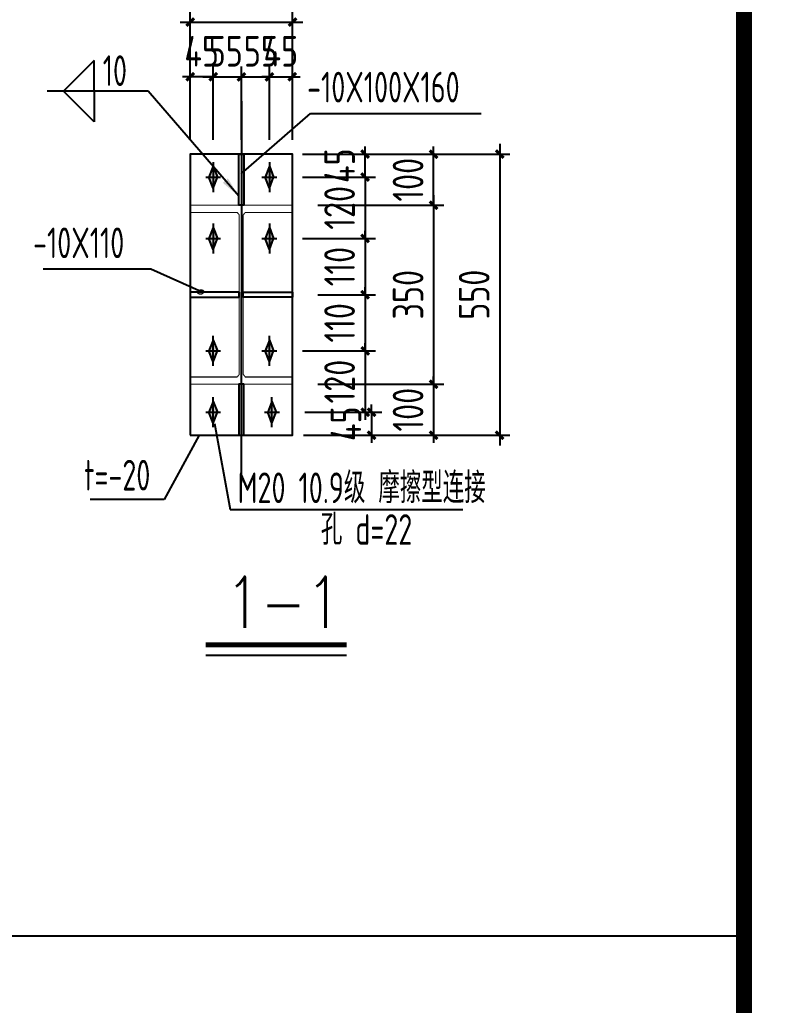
# Model space of a CAD drawing. Extents: x 180850 to 1400258, y 48356 to 327067.
# Drawn here: x 1384685 to 1392001, y 169287 to 178930 of the extents above; entities that cross this region are included whole.
import ezdxf

# ---------------------------------------------------------------- set-up
doc = ezdxf.new("R2010")
doc.units = 0
doc.header["$LTSCALE"] = 1000
for name, color, linetype in [('ADIM', 3, 'Continuous'), ('AXIS', 3, 'Continuous'), ('DOTE', 1, 'Continuous'), ('GL', 150, 'Continuous'), ('PUB_TITLE', 4, 'Continuous'), ('PZ', 202, 'Continuous'), ('TEXT', 7, 'Continuous')]:
    doc.layers.add(name, color=color, linetype=linetype)
doc.styles.add('SIM-TSSC', font='simplex.shx', dxfattribs={"width": 0.8, "bigfont": 'tssdchn.shx'})
doc.styles.get("Standard").update_dxf_attribs({"font": 'gbenor.shx', "bigfont": 'gbcbig.shx'})
doc.styles.add('TSSD_Dimension', font='Tssdeng.shx', dxfattribs={"width": 0.8, "bigfont": 'hztxt.shx'})
doc.styles.add('TSSD_Norm', font='tssdeng.shx', dxfattribs={"bigfont": 'hztxt.shx'})
doc.dimstyles.new('TSSD_20_100', dxfattribs={"dimtxt": 300, "dimasz": 75, "dimexe": 100, "dimexo": 250, "dimgap": 100, "dimtad": 1, "dimdec": 0, "dimlfac": 0.2, "dimzin": 0, "dimdsep": 46, "dimtxsty": 'TSSD_Dimension', "dimblk": 'ARCHTICK', "dimcen": 0, "dimdle": 100, "dimclrt": 7, "dimadec": 0, "dimazin": 0, "dimtfac": 1, "dimtdec": 0, "dimtix": 1, "dimtmove": 2, "dimatfit": 3, "dimfxl": 1, "dimtolj": 1, "dimtzin": 0, "dimarcsym": 0})
doc.dimstyles.new('TSSD_LEADER_STYLE_200.0', dxfattribs={"dimtxt": 0.18, "dimasz": 200, "dimexe": 0.18, "dimexo": 0.0625, "dimgap": 0.09, "dimtad": 0, "dimtih": 1, "dimtoh": 1, "dimdec": 4, "dimzin": 0, "dimdsep": 46, "dimtxsty": 'Standard', "dimcen": 0.09, "dimadec": 0, "dimazin": 0, "dimtfac": 1, "dimtdec": 4, "dimtofl": 0, "dimtmove": 0, "dimatfit": 3, "dimfxl": 1, "dimtolj": 1, "dimtzin": 0, "dimarcsym": 0})

# ---------------------------------------------------------------- blocks, each defined once
blk = doc.blocks.new('_ArchTick')
at = {"color": 0, "linetype": 'ByBlock', "const_width": 0.4}
blk.add_lwpolyline([(-0.5, -0.5), (0.5, 0.5)], dxfattribs=at)
blk = doc.blocks.new('*D1858')
at = {"layer": 'AXIS', "color": 0, "lineweight": -2, "transparency": 16777216}
for p, q in [((1386354.6, 177754.9), (1386354.6, 179007.9)), ((1387354.6, 177754.9), (1387354.6, 179007.9)), ((1386254.6, 178907.9), (1387454.6, 178907.9))]:
    blk.add_line(p, q, dxfattribs=at)
at = {"layer": 'Defpoints', "color": 0, "transparency": 16777216}
for p in [(1387354.6, 178907.9), (1386354.6, 177504.9), (1387354.6, 177504.9)]:
    blk.add_point(p, dxfattribs=at)
at = {"layer": 'AXIS', "color": 0, "lineweight": -2, "transparency": 16777216, "xscale": 75, "yscale": 75, "zscale": 75, "rotation": 180}
blk.add_blockref('_ArchTick', (1386354.6, 178907.9), dxfattribs=at)
at = {"layer": 'AXIS', "color": 0, "lineweight": -2, "transparency": 16777216, "xscale": 75, "yscale": 75, "zscale": 75}
blk.add_blockref('_ArchTick', (1387354.6, 178907.9), dxfattribs=at)
at = {"layer": 'AXIS', "color": 7, "transparency": 16777216, "insert": (1386854.6, 179157.9), "char_height": 300, "attachment_point": 5, "style": 'TSSD_Dimension'}
blk.add_mtext('\\A1;200', dxfattribs=at)
blk = doc.blocks.new('*D1859')
at = {"layer": 'AXIS', "color": 0, "lineweight": -2, "transparency": 16777216}
for p, q in [((1386854.6, 177754.9), (1386854.6, 178471.7)), ((1387128.2, 177754.9), (1387128.2, 178471.7)), ((1386754.6, 178371.7), (1387228.2, 178371.7))]:
    blk.add_line(p, q, dxfattribs=at)
at = {"layer": 'Defpoints', "color": 0, "transparency": 16777216}
for p in [(1387128.2, 178371.7), (1386854.6, 177504.9), (1387128.2, 177504.9)]:
    blk.add_point(p, dxfattribs=at)
at = {"layer": 'AXIS', "color": 0, "lineweight": -2, "transparency": 16777216, "xscale": 75, "yscale": 75, "zscale": 75, "rotation": 180}
blk.add_blockref('_ArchTick', (1386854.6, 178371.7), dxfattribs=at)
at = {"layer": 'AXIS', "color": 0, "lineweight": -2, "transparency": 16777216, "xscale": 75, "yscale": 75, "zscale": 75}
blk.add_blockref('_ArchTick', (1387128.2, 178371.7), dxfattribs=at)
at = {"layer": 'AXIS', "color": 7, "transparency": 16777216, "insert": (1387045.1, 178621.7), "char_height": 300, "attachment_point": 5, "style": 'TSSD_Dimension'}
blk.add_mtext('\\A1;55', dxfattribs=at)
blk = doc.blocks.new('*D1860')
at = {"layer": 'AXIS', "color": 0, "lineweight": -2, "transparency": 16777216}
for p, q in [((1386578.2, 177754.9), (1386578.2, 178471.7)), ((1386854.6, 177754.9), (1386854.6, 178471.7)), ((1386478.2, 178371.7), (1386954.6, 178371.7))]:
    blk.add_line(p, q, dxfattribs=at)
at = {"layer": 'Defpoints', "color": 0, "transparency": 16777216}
for p in [(1386854.6, 178371.7), (1386578.2, 177504.9), (1386854.6, 177504.9)]:
    blk.add_point(p, dxfattribs=at)
at = {"layer": 'AXIS', "color": 0, "lineweight": -2, "transparency": 16777216, "xscale": 75, "yscale": 75, "zscale": 75, "rotation": 180}
blk.add_blockref('_ArchTick', (1386578.2, 178371.7), dxfattribs=at)
at = {"layer": 'AXIS', "color": 0, "lineweight": -2, "transparency": 16777216, "xscale": 75, "yscale": 75, "zscale": 75}
blk.add_blockref('_ArchTick', (1386854.6, 178371.7), dxfattribs=at)
at = {"layer": 'AXIS', "color": 7, "transparency": 16777216, "insert": (1386701.4, 178621.7), "char_height": 300, "attachment_point": 5, "style": 'TSSD_Dimension'}
blk.add_mtext('\\A1;55', dxfattribs=at)
blk = doc.blocks.new('_WELD004')
at = {"color": 0, "linetype": 'ByBlock'}
for p, q in [((0, 1), (1, 0)), ((0, 0), (0, 1))]:
    blk.add_line(p, q, dxfattribs=at)
blk = doc.blocks.new('*D2051')
at = {"layer": 'AXIS', "color": 0, "lineweight": -2, "transparency": 16777216}
for p, q in [((1388065.5, 177614.6), (1388065.5, 177689.6)), ((1387450.9, 177614.6), (1388165.5, 177614.6)), ((1388065.5, 177389.6), (1388065.5, 177614.6)), ((1387450.9, 177389.6), (1388165.5, 177389.6)), ((1388065.5, 177389.6), (1388065.5, 177314.6))]:
    blk.add_line(p, q, dxfattribs=at)
at = {"layer": 'Defpoints', "color": 0, "transparency": 16777216}
for p in [(1387200.9, 177614.6), (1388065.5, 177614.6), (1387200.9, 177389.6)]:
    blk.add_point(p, dxfattribs=at)
at = {"layer": 'AXIS', "color": 0, "lineweight": -2, "transparency": 16777216, "xscale": 75, "yscale": 75, "zscale": 75}
for p, rotation in [((1388065.5, 177614.6), 270), ((1388065.5, 177389.6), 90)]:
    blk.add_blockref('_ArchTick', p, dxfattribs=dict(at, rotation=rotation))
at = {"layer": 'AXIS', "color": 7, "transparency": 16777216, "insert": (1387815.5, 177502.1), "char_height": 300, "attachment_point": 5, "rotation": 90, "style": 'TSSD_Dimension'}
blk.add_mtext('\\A1;45', dxfattribs=at)
blk = doc.blocks.new('*D2052')
at = {"layer": 'AXIS', "color": 0, "lineweight": -2, "transparency": 16777216}
for p, q in [((1388065.5, 177389.6), (1388065.5, 177464.6)), ((1387450.9, 177389.6), (1388165.5, 177389.6)), ((1388065.5, 177389.6), (1388065.5, 176789.6)), ((1387450.9, 176789.6), (1388165.5, 176789.6)), ((1388065.5, 176789.6), (1388065.5, 176714.6))]:
    blk.add_line(p, q, dxfattribs=at)
at = {"layer": 'Defpoints', "color": 0, "transparency": 16777216}
for p in [(1387200.9, 177389.6), (1387200.9, 176789.6), (1388065.5, 176789.6)]:
    blk.add_point(p, dxfattribs=at)
at = {"layer": 'AXIS', "color": 0, "lineweight": -2, "transparency": 16777216, "xscale": 75, "yscale": 75, "zscale": 75}
for p, rotation in [((1388065.5, 177389.6), 270), ((1388065.5, 176789.6), 90)]:
    blk.add_blockref('_ArchTick', p, dxfattribs=dict(at, rotation=rotation))
at = {"layer": 'AXIS', "color": 7, "transparency": 16777216, "insert": (1387815.5, 177089.6), "char_height": 300, "attachment_point": 5, "rotation": 90, "style": 'TSSD_Dimension'}
blk.add_mtext('\\A1;120', dxfattribs=at)
blk = doc.blocks.new('*D2053')
at = {"layer": 'AXIS', "color": 0, "lineweight": -2, "transparency": 16777216}
for p, q in [((1388065.5, 176789.6), (1388065.5, 176864.6)), ((1387450.9, 176789.6), (1388165.5, 176789.6)), ((1388065.5, 176789.6), (1388065.5, 176239.6)), ((1387603.2, 176239.6), (1388165.5, 176239.6)), ((1388065.5, 176239.6), (1388065.5, 176164.6))]:
    blk.add_line(p, q, dxfattribs=at)
at = {"layer": 'Defpoints', "color": 0, "transparency": 16777216}
for p in [(1387200.9, 176789.6), (1387353.2, 176239.6), (1388065.5, 176239.6)]:
    blk.add_point(p, dxfattribs=at)
at = {"layer": 'AXIS', "color": 0, "lineweight": -2, "transparency": 16777216, "xscale": 75, "yscale": 75, "zscale": 75}
for p, rotation in [((1388065.5, 176789.6), 270), ((1388065.5, 176239.6), 90)]:
    blk.add_blockref('_ArchTick', p, dxfattribs=dict(at, rotation=rotation))
at = {"layer": 'AXIS', "color": 7, "transparency": 16777216, "insert": (1387815.5, 176514.6), "char_height": 300, "attachment_point": 5, "rotation": 90, "style": 'TSSD_Dimension'}
blk.add_mtext('\\A1;110', dxfattribs=at)
blk = doc.blocks.new('*D2054')
at = {"layer": 'AXIS', "color": 0, "lineweight": -2, "transparency": 16777216}
for p, q in [((1388065.5, 176239.6), (1388065.5, 176314.6)), ((1387603.2, 176239.6), (1388165.5, 176239.6)), ((1388065.5, 176239.6), (1388065.5, 175689.6)), ((1387450.9, 175689.6), (1388165.5, 175689.6)), ((1388065.5, 175689.6), (1388065.5, 175614.6))]:
    blk.add_line(p, q, dxfattribs=at)
at = {"layer": 'Defpoints', "color": 0, "transparency": 16777216}
for p in [(1387353.2, 176239.6), (1387200.9, 175689.6), (1388065.5, 175689.6)]:
    blk.add_point(p, dxfattribs=at)
at = {"layer": 'AXIS', "color": 0, "lineweight": -2, "transparency": 16777216, "xscale": 75, "yscale": 75, "zscale": 75}
for p, rotation in [((1388065.5, 176239.6), 270), ((1388065.5, 175689.6), 90)]:
    blk.add_blockref('_ArchTick', p, dxfattribs=dict(at, rotation=rotation))
at = {"layer": 'AXIS', "color": 7, "transparency": 16777216, "insert": (1387815.5, 175964.6), "char_height": 300, "attachment_point": 5, "rotation": 90, "style": 'TSSD_Dimension'}
blk.add_mtext('\\A1;110', dxfattribs=at)
blk = doc.blocks.new('*D2055')
at = {"layer": 'AXIS', "color": 0, "lineweight": -2, "transparency": 16777216}
for p, q in [((1388065.5, 175689.6), (1388065.5, 175764.6)), ((1387450.9, 175689.6), (1388165.5, 175689.6)), ((1388065.5, 175689.6), (1388065.5, 175089.6)), ((1387475.9, 175089.6), (1388165.5, 175089.6)), ((1388065.5, 175089.6), (1388065.5, 175014.6))]:
    blk.add_line(p, q, dxfattribs=at)
at = {"layer": 'Defpoints', "color": 0, "transparency": 16777216}
for p in [(1387200.9, 175689.6), (1387225.9, 175089.6), (1388065.5, 175089.6)]:
    blk.add_point(p, dxfattribs=at)
at = {"layer": 'AXIS', "color": 0, "lineweight": -2, "transparency": 16777216, "xscale": 75, "yscale": 75, "zscale": 75}
for p, rotation in [((1388065.5, 175689.6), 270), ((1388065.5, 175089.6), 90)]:
    blk.add_blockref('_ArchTick', p, dxfattribs=dict(at, rotation=rotation))
at = {"layer": 'AXIS', "color": 7, "transparency": 16777216, "insert": (1387815.5, 175389.6), "char_height": 300, "attachment_point": 5, "rotation": 90, "style": 'TSSD_Dimension'}
blk.add_mtext('\\A1;120', dxfattribs=at)
blk = doc.blocks.new('*D2056')
at = {"layer": 'AXIS', "color": 0, "lineweight": -2, "transparency": 16777216}
for p, q in [((1388127.6, 175089.6), (1388127.6, 175164.6)), ((1387475.9, 175089.6), (1388227.6, 175089.6)), ((1388127.6, 175089.6), (1388127.6, 174864.6)), ((1387463.8, 174864.6), (1388227.6, 174864.6)), ((1388127.6, 174864.6), (1388127.6, 174789.6))]:
    blk.add_line(p, q, dxfattribs=at)
at = {"layer": 'Defpoints', "color": 0, "transparency": 16777216}
for p in [(1387225.9, 175089.6), (1387213.8, 174864.6), (1388127.6, 174864.6)]:
    blk.add_point(p, dxfattribs=at)
at = {"layer": 'AXIS', "color": 0, "lineweight": -2, "transparency": 16777216, "xscale": 75, "yscale": 75, "zscale": 75}
for p, rotation in [((1388127.6, 175089.6), 270), ((1388127.6, 174864.6), 90)]:
    blk.add_blockref('_ArchTick', p, dxfattribs=dict(at, rotation=rotation))
at = {"layer": 'AXIS', "color": 7, "transparency": 16777216, "insert": (1387877.6, 174977.1), "char_height": 300, "attachment_point": 5, "rotation": 90, "style": 'TSSD_Dimension'}
blk.add_mtext('\\A1;45', dxfattribs=at)
blk = doc.blocks.new('*D1866')
at = {"layer": 'AXIS', "color": 0, "lineweight": -2, "transparency": 16777216}
for p, q in [((1389382.4, 177714.6), (1389382.4, 174764.6)), ((1387603.2, 177614.6), (1389482.4, 177614.6)), ((1387603.2, 174864.6), (1389482.4, 174864.6))]:
    blk.add_line(p, q, dxfattribs=at)
at = {"layer": 'Defpoints', "color": 0, "transparency": 16777216}
for p in [(1387353.2, 177614.6), (1387353.2, 174864.6), (1389382.4, 174864.6)]:
    blk.add_point(p, dxfattribs=at)
at = {"layer": 'AXIS', "color": 0, "lineweight": -2, "transparency": 16777216, "xscale": 75, "yscale": 75, "zscale": 75}
for p, rotation in [((1389382.4, 177614.6), 90), ((1389382.4, 174864.6), 270)]:
    blk.add_blockref('_ArchTick', p, dxfattribs=dict(at, rotation=rotation))
at = {"layer": 'AXIS', "color": 7, "transparency": 16777216, "insert": (1389132.4, 176239.6), "char_height": 300, "attachment_point": 5, "rotation": 90, "style": 'TSSD_Dimension'}
blk.add_mtext('\\A1;550', dxfattribs=at)
blk = doc.blocks.new('*D2057')
at = {"layer": 'AXIS', "color": 0, "lineweight": -2, "transparency": 16777216}
for p, q in [((1386353.2, 177786.1), (1386353.2, 178471.7)), ((1386578.2, 177786.1), (1386578.2, 178471.7)), ((1386353.2, 178371.7), (1386278.2, 178371.7)), ((1386578.2, 178371.7), (1386353.2, 178371.7)), ((1386578.2, 178371.7), (1386653.2, 178371.7))]:
    blk.add_line(p, q, dxfattribs=at)
at = {"layer": 'Defpoints', "color": 0, "transparency": 16777216}
for p in [(1386353.2, 178371.7), (1386353.2, 177536.1), (1386578.2, 177536.1)]:
    blk.add_point(p, dxfattribs=at)
at = {"layer": 'AXIS', "color": 0, "lineweight": -2, "transparency": 16777216, "xscale": 75, "yscale": 75, "zscale": 75}
blk.add_blockref('_ArchTick', (1386353.2, 178371.7), dxfattribs=at)
at = {"layer": 'AXIS', "color": 0, "lineweight": -2, "transparency": 16777216, "xscale": 75, "yscale": 75, "zscale": 75, "rotation": 180}
blk.add_blockref('_ArchTick', (1386578.2, 178371.7), dxfattribs=at)
at = {"layer": 'AXIS', "color": 7, "transparency": 16777216, "insert": (1386465.7, 178621.7), "char_height": 300, "attachment_point": 5, "style": 'TSSD_Dimension'}
blk.add_mtext('\\A1;45', dxfattribs=at)
blk = doc.blocks.new('*D2058')
at = {"layer": 'AXIS', "color": 0, "lineweight": -2, "transparency": 16777216}
for p, q in [((1387128.2, 177786.1), (1387128.2, 178471.7)), ((1387353.2, 177786.1), (1387353.2, 178471.7)), ((1387128.2, 178371.7), (1387053.2, 178371.7)), ((1387128.2, 178371.7), (1387353.2, 178371.7)), ((1387353.2, 178371.7), (1387428.2, 178371.7))]:
    blk.add_line(p, q, dxfattribs=at)
at = {"layer": 'Defpoints', "color": 0, "transparency": 16777216}
for p in [(1387353.2, 178371.7), (1387128.2, 177536.1), (1387353.2, 177536.1)]:
    blk.add_point(p, dxfattribs=at)
at = {"layer": 'AXIS', "color": 0, "lineweight": -2, "transparency": 16777216, "xscale": 75, "yscale": 75, "zscale": 75}
blk.add_blockref('_ArchTick', (1387128.2, 178371.7), dxfattribs=at)
at = {"layer": 'AXIS', "color": 0, "lineweight": -2, "transparency": 16777216, "xscale": 75, "yscale": 75, "zscale": 75, "rotation": 180}
blk.add_blockref('_ArchTick', (1387353.2, 178371.7), dxfattribs=at)
at = {"layer": 'AXIS', "color": 7, "transparency": 16777216, "insert": (1387240.7, 178621.7), "char_height": 300, "attachment_point": 5, "style": 'TSSD_Dimension'}
blk.add_mtext('\\A1;45', dxfattribs=at)
blk = doc.blocks.new('*D1890')
at = {"layer": 'AXIS', "color": 0, "lineweight": -2, "transparency": 16777216}
for p, q in [((1388735.6, 177214.6), (1388735.6, 175264.6)), ((1387603.2, 177114.6), (1388835.6, 177114.6)), ((1387603.2, 175364.6), (1388835.6, 175364.6))]:
    blk.add_line(p, q, dxfattribs=at)
at = {"layer": 'Defpoints', "color": 0, "transparency": 16777216}
for p in [(1387353.2, 177114.6), (1387353.2, 175364.6), (1388735.6, 175364.6)]:
    blk.add_point(p, dxfattribs=at)
at = {"layer": 'AXIS', "color": 0, "lineweight": -2, "transparency": 16777216, "xscale": 75, "yscale": 75, "zscale": 75}
for p, rotation in [((1388735.6, 177114.6), 90), ((1388735.6, 175364.6), 270)]:
    blk.add_blockref('_ArchTick', p, dxfattribs=dict(at, rotation=rotation))
at = {"layer": 'AXIS', "color": 7, "transparency": 16777216, "insert": (1388485.6, 176239.6), "char_height": 300, "attachment_point": 5, "rotation": 90, "style": 'TSSD_Dimension'}
blk.add_mtext('\\A1;350', dxfattribs=at)
blk = doc.blocks.new('*D1891')
at = {"layer": 'AXIS', "color": 0, "lineweight": -2, "transparency": 16777216}
for p, q in [((1388735.6, 175364.6), (1388735.6, 175439.6)), ((1387603.2, 175364.6), (1388835.6, 175364.6)), ((1388735.6, 175364.6), (1388735.6, 174864.6)), ((1387603.2, 174864.6), (1388835.6, 174864.6)), ((1388735.6, 174864.6), (1388735.6, 174789.6))]:
    blk.add_line(p, q, dxfattribs=at)
at = {"layer": 'Defpoints', "color": 0, "transparency": 16777216}
for p in [(1387353.2, 175364.6), (1387353.2, 174864.6), (1388735.6, 174864.6)]:
    blk.add_point(p, dxfattribs=at)
at = {"layer": 'AXIS', "color": 0, "lineweight": -2, "transparency": 16777216, "xscale": 75, "yscale": 75, "zscale": 75}
for p, rotation in [((1388735.6, 175364.6), 270), ((1388735.6, 174864.6), 90)]:
    blk.add_blockref('_ArchTick', p, dxfattribs=dict(at, rotation=rotation))
at = {"layer": 'AXIS', "color": 7, "transparency": 16777216, "insert": (1388485.6, 175114.6), "char_height": 300, "attachment_point": 5, "rotation": 90, "style": 'TSSD_Dimension'}
blk.add_mtext('\\A1;100', dxfattribs=at)
blk = doc.blocks.new('*D1892')
at = {"layer": 'AXIS', "color": 0, "lineweight": -2, "transparency": 16777216}
for p, q in [((1388735.6, 177614.6), (1388735.6, 177689.6)), ((1387603.2, 177614.6), (1388835.6, 177614.6)), ((1388735.6, 177114.6), (1388735.6, 177614.6)), ((1387603.2, 177114.6), (1388835.6, 177114.6)), ((1388735.6, 177114.6), (1388735.6, 177039.6))]:
    blk.add_line(p, q, dxfattribs=at)
at = {"layer": 'Defpoints', "color": 0, "transparency": 16777216}
for p in [(1387353.2, 177614.6), (1388735.6, 177614.6), (1387353.2, 177114.6)]:
    blk.add_point(p, dxfattribs=at)
at = {"layer": 'AXIS', "color": 0, "lineweight": -2, "transparency": 16777216, "xscale": 75, "yscale": 75, "zscale": 75}
for p, rotation in [((1388735.6, 177614.6), 270), ((1388735.6, 177114.6), 90)]:
    blk.add_blockref('_ArchTick', p, dxfattribs=dict(at, rotation=rotation))
at = {"layer": 'AXIS', "color": 7, "transparency": 16777216, "insert": (1388485.6, 177364.6), "char_height": 300, "attachment_point": 5, "rotation": 90, "style": 'TSSD_Dimension'}
blk.add_mtext('\\A1;100', dxfattribs=at)

msp = doc.modelspace()

# ---------------------------------------------------------------- hatches: boundary and pattern name
h = msp.add_hatch(color=256)
h.paths.add_polyline_path([(1386537.07, 177389.57), (1386578.24, 177389.57), (1386578.24, 177496.09)])
h.paths.add_polyline_path([(1386578.24, 177496.09), (1386578.24, 177389.57), (1386619.41, 177389.57)])
h.paths.add_polyline_path([(1386619.41, 177389.57), (1386578.24, 177389.57), (1386578.24, 177283.06)])
h.paths.add_polyline_path([(1386578.24, 177389.57), (1386537.07, 177389.57), (1386578.24, 177283.06)])
h = msp.add_hatch(color=256)
h.paths.add_polyline_path([(1387087.07, 177389.57), (1387128.24, 177389.57), (1387128.24, 177496.09)])
h.paths.add_polyline_path([(1387128.24, 177496.09), (1387128.24, 177389.57), (1387169.41, 177389.57)])
h.paths.add_polyline_path([(1387169.41, 177389.57), (1387128.24, 177389.57), (1387128.24, 177283.06)])
h.paths.add_polyline_path([(1387128.24, 177389.57), (1387087.07, 177389.57), (1387128.24, 177283.06)])
h = msp.add_hatch(color=256)
h.paths.add_polyline_path([(1386537.07, 176789.57), (1386578.24, 176789.57), (1386578.24, 176896.09)])
h.paths.add_polyline_path([(1386578.24, 176896.09), (1386578.24, 176789.57), (1386619.41, 176789.57)])
h.paths.add_polyline_path([(1386619.41, 176789.57), (1386578.24, 176789.57), (1386578.24, 176683.06)])
h.paths.add_polyline_path([(1386578.24, 176789.57), (1386537.07, 176789.57), (1386578.24, 176683.06)])
h = msp.add_hatch(color=256)
h.paths.add_polyline_path([(1387087.07, 176789.57), (1387128.24, 176789.57), (1387128.24, 176896.09)])
h.paths.add_polyline_path([(1387128.24, 176896.09), (1387128.24, 176789.57), (1387169.41, 176789.57)])
h.paths.add_polyline_path([(1387169.41, 176789.57), (1387128.24, 176789.57), (1387128.24, 176683.06)])
h.paths.add_polyline_path([(1387128.24, 176789.57), (1387087.07, 176789.57), (1387128.24, 176683.06)])
h = msp.add_hatch(color=256)
h.paths.add_polyline_path([(1386537.07, 175689.57), (1386578.24, 175689.57), (1386578.24, 175583.06)])
h.paths.add_polyline_path([(1386578.24, 175583.06), (1386578.24, 175689.57), (1386619.41, 175689.57)])
h.paths.add_polyline_path([(1386619.41, 175689.57), (1386578.24, 175689.57), (1386578.24, 175796.09)])
h.paths.add_polyline_path([(1386578.24, 175689.57), (1386537.07, 175689.57), (1386578.24, 175796.09)])
h = msp.add_hatch(color=256)
h.paths.add_polyline_path([(1387087.07, 175689.57), (1387128.24, 175689.57), (1387128.24, 175583.06)])
h.paths.add_polyline_path([(1387128.24, 175583.06), (1387128.24, 175689.57), (1387169.41, 175689.57)])
h.paths.add_polyline_path([(1387169.41, 175689.57), (1387128.24, 175689.57), (1387128.24, 175796.09)])
h.paths.add_polyline_path([(1387128.24, 175689.57), (1387087.07, 175689.57), (1387128.24, 175796.09)])
h = msp.add_hatch(color=256)
h.paths.add_polyline_path([(1386537.07, 175089.57), (1386578.24, 175089.57), (1386578.24, 174983.06)])
h.paths.add_polyline_path([(1386578.24, 174983.06), (1386578.24, 175089.57), (1386619.41, 175089.57)])
h.paths.add_polyline_path([(1386619.41, 175089.57), (1386578.24, 175089.57), (1386578.24, 175196.09)])
h.paths.add_polyline_path([(1386578.24, 175089.57), (1386537.07, 175089.57), (1386578.24, 175196.09)])
h = msp.add_hatch(color=256)
h.paths.add_polyline_path([(1387112.07, 175089.57), (1387153.24, 175089.57), (1387153.24, 174983.06)])
h.paths.add_polyline_path([(1387153.24, 174983.06), (1387153.24, 175089.57), (1387194.41, 175089.57)])
h.paths.add_polyline_path([(1387194.41, 175089.57), (1387153.24, 175089.57), (1387153.24, 175196.09)])
h.paths.add_polyline_path([(1387153.24, 175089.57), (1387112.07, 175089.57), (1387153.24, 175196.09)])

# ---------------------------------------------------------------- linework, layer by layer
for p, q in [((1386578.24, 177536.07), (1386578.24, 177243.08)), ((1387128.24, 177536.07), (1387128.24, 177243.08)), ((1386578.24, 177496.09), (1386537.07, 177389.57)), ((1386578.24, 177496.09), (1386619.41, 177389.57)), ((1387128.24, 177496.09), (1387087.07, 177389.57)), ((1387128.24, 177496.09), (1387169.41, 177389.57)), ((1386505.58, 177389.57), (1386650.9, 177389.57)), ((1386578.24, 177283.06), (1386537.07, 177389.57)), ((1386578.24, 177283.06), (1386619.41, 177389.57)), ((1387055.58, 177389.57), (1387200.9, 177389.57)), ((1387128.24, 177283.06), (1387087.07, 177389.57)), ((1387128.24, 177283.06), (1387169.41, 177389.57)), ((1386578.24, 176896.09), (1386537.07, 176789.57)), ((1386578.24, 176936.07), (1386578.24, 176643.08)), ((1386578.24, 176896.09), (1386619.41, 176789.57)), ((1387128.24, 176896.09), (1387087.07, 176789.57)), ((1387128.24, 176936.07), (1387128.24, 176643.08)), ((1387128.24, 176896.09), (1387169.41, 176789.57)), ((1386505.58, 176789.57), (1386650.9, 176789.57)), ((1386578.24, 176683.06), (1386537.07, 176789.57)), ((1386578.24, 176683.06), (1386619.41, 176789.57)), ((1387055.58, 176789.57), (1387200.9, 176789.57)), ((1387128.24, 176683.06), (1387087.07, 176789.57)), ((1387128.24, 176683.06), (1387169.41, 176789.57)), ((1386578.24, 175796.09), (1386537.07, 175689.57)), ((1386578.24, 175543.08), (1386578.24, 175836.07)), ((1386578.24, 175796.09), (1386619.41, 175689.57)), ((1387128.24, 175796.09), (1387087.07, 175689.57)), ((1387128.24, 175543.08), (1387128.24, 175836.07)), ((1387128.24, 175796.09), (1387169.41, 175689.57)), ((1386505.58, 175689.57), (1386650.9, 175689.57)), ((1386578.24, 175583.06), (1386537.07, 175689.57)), ((1386578.24, 175583.06), (1386619.41, 175689.57)), ((1387055.58, 175689.57), (1387200.9, 175689.57)), ((1387128.24, 175583.06), (1387087.07, 175689.57)), ((1387128.24, 175583.06), (1387169.41, 175689.57)), ((1386578.24, 174943.08), (1386578.24, 175236.07)), ((1387153.24, 174943.08), (1387153.24, 175236.07)), ((1386578.24, 175196.09), (1386537.07, 175089.57)), ((1386578.24, 175196.09), (1386619.41, 175089.57)), ((1387153.24, 175196.09), (1387112.07, 175089.57)), ((1387153.24, 175196.09), (1387194.41, 175089.57)), ((1386505.58, 175089.57), (1386650.9, 175089.57)), ((1386578.24, 174983.06), (1386537.07, 175089.57)), ((1386578.24, 174983.06), (1386619.41, 175089.57)), ((1387080.58, 175089.57), (1387225.9, 175089.57)), ((1387153.24, 174983.06), (1387112.07, 175089.57)), ((1387153.24, 174983.06), (1387194.41, 175089.57))]:
    msp.add_line(p, q)
at = {"layer": 'ADIM', "const_width": 50}
msp.add_lwpolyline([(1386506.03, 172813.29), (1387884.49, 172813.29)], dxfattribs=at)
at = {"layer": 'ADIM'}
msp.add_lwpolyline([(1386506.03, 172713.29), (1387884.49, 172713.29)], dxfattribs=at)
at = {"layer": 'AXIS'}
for p, q in [((1385941.96, 178231.77), (1384953.43, 178231.77)), ((1386852.49, 177421.52), (1387531.7, 178012.55)), ((1387531.7, 178012.55), (1389199.67, 178012.55)), ((1385968.54, 176488.92), (1384914.54, 176488.92)), ((1386469.43, 176264.57), (1385968.54, 176488.92)), ((1386592.71, 174979.63), (1386745.94, 174137.2)), ((1386441.13, 174864.57), (1386099.46, 174235.01)), ((1386099.46, 174235.01), (1385373.64, 174235.01)), ((1386745.94, 174137.2), (1389023.12, 174137.2)), ((1337316.94, 169965.68), (1391773.29, 169965.68))]:
    msp.add_line(p, q, dxfattribs=at)
at = {"layer": 'AXIS', "const_width": 13.33}
msp.add_lwpolyline([(1386488.38, 176271.23, 0.6507215), (1386424.98, 176259.58, 0.596099)], format="xyb", close=True, dxfattribs=at)
at = {"layer": 'DOTE'}
msp.add_line((1386854.61, 178132.77), (1386852.01, 174401.71), dxfattribs=at)
at = {"layer": 'GL', "const_width": 10}
msp.add_lwpolyline([(1386353.24, 175364.57), (1387353.24, 175364.57), (1387353.24, 175434.57), (1386892.48, 175434.57), (1386873.24, 175459.57), (1386873.24, 177021.33), (1386892.48, 177044.57), (1387353.24, 177044.57), (1387353.24, 177114.57), (1386353.24, 177114.57), (1386353.24, 177044.57), (1386813.24, 177044.57), (1386833.24, 177022.14), (1386833.24, 175459.57), (1386813.24, 175434.57), (1386353.24, 175434.57), (1386353.24, 175364.57)], close=True, dxfattribs=at)
at = {"layer": 'PUB_TITLE', "const_width": 159.09}
msp.add_lwpolyline([(1391773.29, 198062.29), (1399197.52, 198062.29), (1399197.52, 137183.56), (1391773.29, 137183.56)], close=True, dxfattribs=at)
at = {"layer": 'PZ'}
for points in [[(1386353.24, 174864.57), (1387353.24, 174864.57), (1387353.24, 177614.57), (1386353.24, 177614.57)], [(1386829.31, 177614.57), (1386879.31, 177614.57), (1386879.31, 177114.57), (1386829.31, 177114.57)], [(1386353.24, 176264.57), (1386353.24, 176214.57), (1386833.24, 176214.57), (1386833.24, 176264.57)], [(1387353.24, 176264.57), (1387353.24, 176214.57), (1386873.24, 176214.57), (1386873.24, 176264.57)], [(1386828.24, 174864.57), (1386878.24, 174864.57), (1386878.24, 175364.57), (1386828.24, 175364.57)]]:
    msp.add_lwpolyline(points, close=True, dxfattribs=at)

# ---------------------------------------------------------------- block references
at = {"layer": 'AXIS', "xscale": -300, "yscale": 300, "zscale": 300}
msp.add_blockref('_WELD004', (1385412.03, 178231.77), dxfattribs=at)
at = {"layer": 'AXIS', "xscale": 300, "yscale": 300, "zscale": 300, "rotation": 180}
msp.add_blockref('_WELD004', (1385412.03, 178231.77), dxfattribs=at)

# ---------------------------------------------------------------- texts
at = {"layer": 'TEXT', "style": 'TSSD_Norm', "width": 0.7}
for s, p in [('10', (1385497.41, 178281.77)), ('-10X100X160', (1387497.51, 178120.89)), ('-10X110', (1384815.8, 176597.38)), ('t=-20', (1385315.08, 174324.05)), ('M20 10.9级 摩擦型连接', (1386816.78, 174200.52)), ('孔 d=22', (1387632.05, 173792.5))]:
    msp.add_text(s, height=300, rotation=360, dxfattribs=at).set_placement(p)
at = {"layer": 'TEXT', "linetype": 'ByBlock', "style": 'SIM-TSSC', "width": 0.8}
msp.add_text('1-1', height=500, dxfattribs=at).set_placement((1386699.27, 172980.93))

# ---------------------------------------------------------------- dimensions: what is measured, and where the dimension line sits
at = {"layer": 'AXIS'}
for base, p1, p2, picture, middle in [((1387354.61, 178907.85), (1386354.61, 177504.92), (1387354.61, 177504.92), '*D1858', (1386854.61, 179157.85)), ((1386353.24, 178371.72), (1386578.24, 177536.07), (1386353.24, 177536.07), '*D2057', (1386465.74, 178621.72)), ((1387353.24, 178371.72), (1387128.24, 177536.07), (1387353.24, 177536.07), '*D2058', (1387240.74, 178621.72))]:
    dim = msp.add_linear_dim(base=base, p1=p1, p2=p2, dimstyle='TSSD_20_100', dxfattribs=at)
    dim.commit()
    dim.dimension.update_dxf_attribs({"geometry": picture, "text_midpoint": middle})
for base, p1, p2, picture, middle in [((1386854.61, 178371.72), (1386578.24, 177504.92), (1386854.61, 177504.92), '*D1860', (1386701.36, 178621.72)), ((1387128.24, 178371.72), (1386854.61, 177504.92), (1387128.24, 177504.92), '*D1859', (1387045.08, 178621.72))]:
    dim = msp.add_linear_dim(base=base, p1=p1, p2=p2, angle=0, dimstyle='TSSD_20_100', dxfattribs=at)
    dim.commit()
    dim.dimension.update_dxf_attribs({"geometry": picture, "text_midpoint": middle, "dimtype": 161})
for base, p1, p2, angle, picture, middle in [((1388065.48, 177614.57), (1387200.9, 177389.57), (1387200.9, 177614.57), 90, '*D2051', (1387815.48, 177502.07)), ((1389382.43, 174864.57), (1387353.24, 177614.57), (1387353.24, 174864.57), 90, '*D1866', (1389132.43, 176239.57)), ((1388735.56, 177614.57), (1387353.24, 177114.57), (1387353.24, 177614.57), 270, '*D1892', (1388485.56, 177364.57)), ((1388065.48, 176789.57), (1387200.9, 177389.57), (1387200.9, 176789.57), 90, '*D2052', (1387815.48, 177089.57)), ((1388735.56, 175364.57), (1387353.24, 177114.57), (1387353.24, 175364.57), 90, '*D1890', (1388485.56, 176239.57)), ((1388065.48, 176239.57), (1387200.9, 176789.57), (1387353.24, 176239.57), 90, '*D2053', (1387815.48, 176514.57)), ((1388065.48, 175689.57), (1387353.24, 176239.57), (1387200.9, 175689.57), 90, '*D2054', (1387815.48, 175964.57)), ((1388065.48, 175089.57), (1387200.9, 175689.57), (1387225.9, 175089.57), 90, '*D2055', (1387815.48, 175389.57)), ((1388735.56, 174864.57), (1387353.24, 175364.57), (1387353.24, 174864.57), 90, '*D1891', (1388485.56, 175114.57)), ((1388127.62, 174864.57), (1387225.9, 175089.57), (1387213.76, 174864.57), 90, '*D2056', (1387877.62, 174977.07))]:
    dim = msp.add_linear_dim(base=base, p1=p1, p2=p2, angle=angle, dimstyle='TSSD_20_100', dxfattribs=at)
    dim.commit()
    dim.dimension.update_dxf_attribs({"geometry": picture, "text_midpoint": middle})

# ---------------------------------------------------------------- leaders
msp.add_leader([(1386828.24, 177204.47), (1385941.96, 178231.77)], dimstyle='TSSD_LEADER_STYLE_200.0', dxfattribs=at)

doc.saveas('drawing.dxf')
